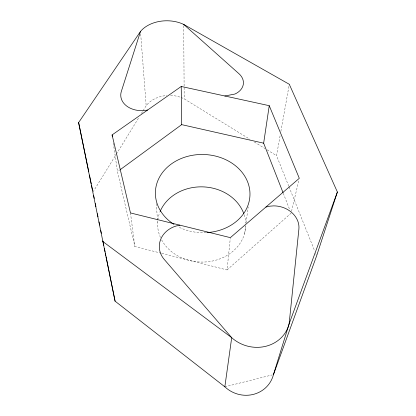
<?xml version="1.0" encoding="UTF-8"?>
<svg xmlns="http://www.w3.org/2000/svg" width="416" height="416" viewBox="0 0 416 416"><rect width="100%" height="100%" fill="white"/><g stroke="black" fill="none" stroke-linecap="round" stroke-linejoin="round"><path stroke-width="0.31" stroke-dasharray="2.08 1.56" d="M161.824 253.365L227.048 269.942L230.292 238.29M244.566 233.61L245.601 225.971M246.033 222.789L248.191 206.877M288.782 186.243L276.536 155.646L280.296 134.618M280.862 131.43L289.292 84.282M291.538 211.333L298.87 180.175M92.96 192.083L116.002 154.684M116.345 154.133L139.048 117.286M141.419 113.433L142.776 111.233M143.114 110.682L146.162 105.732A26.489 20.176 -1.3 0 1 166.946 95.503M227.048 269.942L291.096 213.2M161.195 253.204L134.852 246.511L117.489 171.662L119.579 170.128M224.843 386.818L272.215 374.91M181.054 97.474A26.489 20.176 -1.3 0 1 184.189 98.862L249.995 139.324M254.415 142.043L264.924 148.507M267.134 149.864L276.536 155.646M289.021 186.841L314.714 251.035M315.676 253.432L316.155 254.634M283.291 193.279L289.676 209.581M113.313 143.151L117.489 171.662M130.468 212.94L134.852 246.511M140.691 34.034L146.162 105.732M156.302 203.549L157.622 222.342M183.706 25.709L184.189 98.862M245.773 225.654A44.112 37.606 1.8 0 1 210.688 261.362A44.112 37.606 1.8 0 1 161.642 239.886M160.498 237.562A44.112 37.606 1.8 0 1 157.773 220.511M157.846 219.903A44.112 37.606 1.8 0 1 159.635 212.737M244.166 214.75A44.112 37.606 1.8 0 1 245.742 223.215M206.159 232.643A47.304 39.114 1.9 0 1 177.897 226.663M170.581 95.436A26.489 20.176 -1.3 0 1 180.513 97.276"/><path stroke-width="0.62" d="M224.843 386.818L115.086 301.179L78.614 122.564L140.494 31.45A30.134 21.107 -0.8 0 1 183.695 24.414L289.292 84.282L337.386 192.026L316.633 255.835L273.463 374.592A29.734 28.272 27.7 0 1 224.843 386.818L231.702 337.672L164.221 259.402A24.752 21.559 -1.1 0 1 179.894 225.165M283.052 192.676L263.65 143.182L269.24 105.685L181.236 86.471L112.107 134.919L112.388 136.817M273.463 374.592L289.12 323.887L337.386 192.026M140.494 31.45L121.342 91.39A21.606 16.032 -3.2 0 0 147.628 110.022M120.099 169.749L181.683 124.634L263.65 143.182M265.886 207.069L269.714 206.18L273.702 205.878A23.696 19.932 12.2 0 1 298.886 229.169L289.12 323.887A35.032 32.006 17.5 0 1 231.702 337.672L102.69 241.41M224.838 95.992L234.952 94.032A18.699 13.723 3.3 0 0 238.997 73.746L183.695 24.414M269.24 105.685L299.307 178.308L230.36 237.645L130.468 212.94L112.107 134.919M78.614 122.564L88.785 171.86M89.44 175.016L91.265 183.867M91.525 185.13L92.57 190.185M93.605 195.255L94.245 198.427M95.274 203.497L95.919 206.669M97.334 213.647L97.978 216.819M99.008 221.894L99.648 225.066M100.677 230.136L101.322 233.308M102.866 240.921L103.766 245.362M104.411 248.534L105.056 251.706M105.31 252.97L105.825 255.507M106.08 256.776L115.086 301.179M181.236 86.471L181.683 124.634M160.082 211.593A44.112 37.606 1.8 0 1 202.457 186.857A44.112 37.606 1.8 0 1 243.766 213.59M174.018 224.422A47.304 39.114 1.9 0 1 174.346 161.98A47.304 39.114 1.9 0 1 246.865 180.086A47.304 39.114 1.9 0 1 206.804 232.606"/></g></svg>
